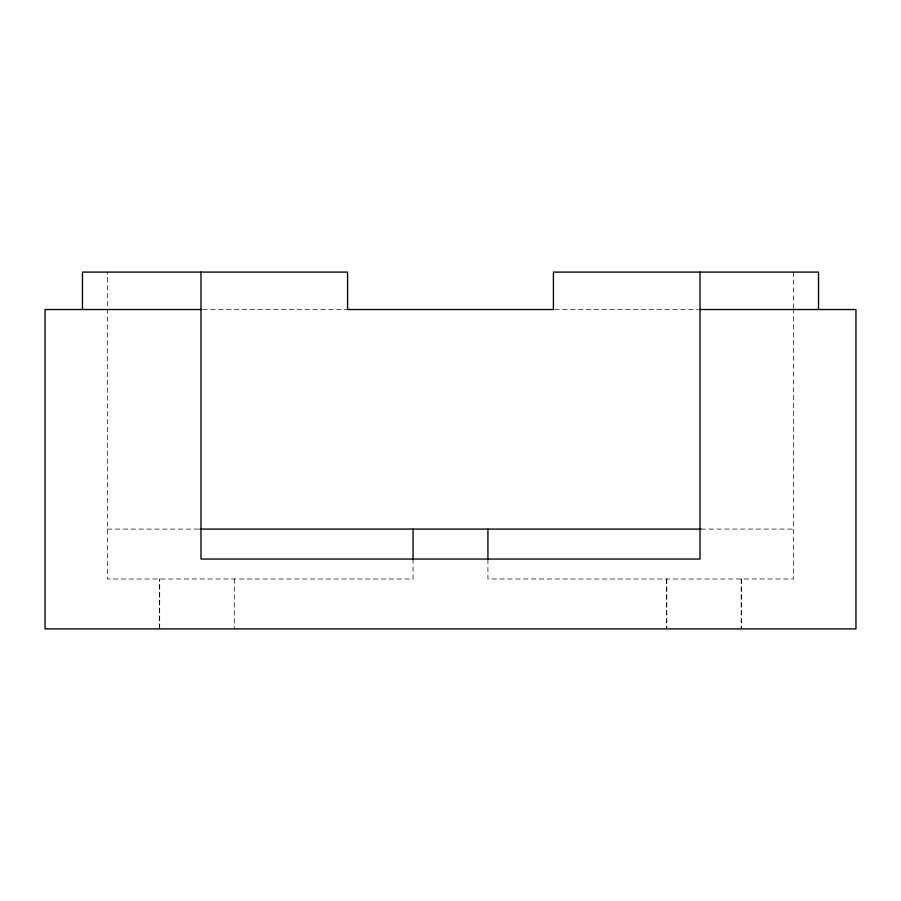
<?xml version="1.0" encoding="UTF-8"?>
<svg xmlns="http://www.w3.org/2000/svg" width="901" height="901" viewBox="0 0 901 901"><rect width="100%" height="100%" fill="white"/><g stroke="black" fill="none" stroke-linecap="round" stroke-linejoin="round"><path stroke-width="0.68" stroke-dasharray="4.5 3.38" d="M202.725 309.527L347.583 309.527M554.678 309.527L698.275 309.527M107.422 529.09L199.966 529.09M701.034 529.09L793.578 529.09M793.578 272.102L793.578 308.142M793.578 308.705L793.578 578.994L487.925 578.994L487.925 559.037M741.422 578.994L741.422 628.898M741.185 578.994L741.185 628.898M666.808 578.994L666.808 628.898M666.571 578.994L666.571 628.898M413.075 559.037L413.075 578.994L107.422 578.994L107.422 272.102M234.294 578.994L234.294 628.898M159.702 628.898L159.702 578.994L159.646 628.898"/><path stroke-width="1.35" d="M200.991 309.527L45.05 309.527L45.05 628.898L855.95 628.898L855.95 309.527L700.009 309.527M199.966 529.09L701.034 529.09M818.525 309.527L818.525 272.102L553.417 272.102L553.417 309.527L347.583 309.527L347.583 272.102L82.475 272.102L82.475 309.527M700.009 272.102L700.009 559.037L200.991 559.037L200.991 272.102M487.925 529.09L487.925 559.589M413.075 529.09L413.075 559.589"/></g></svg>
